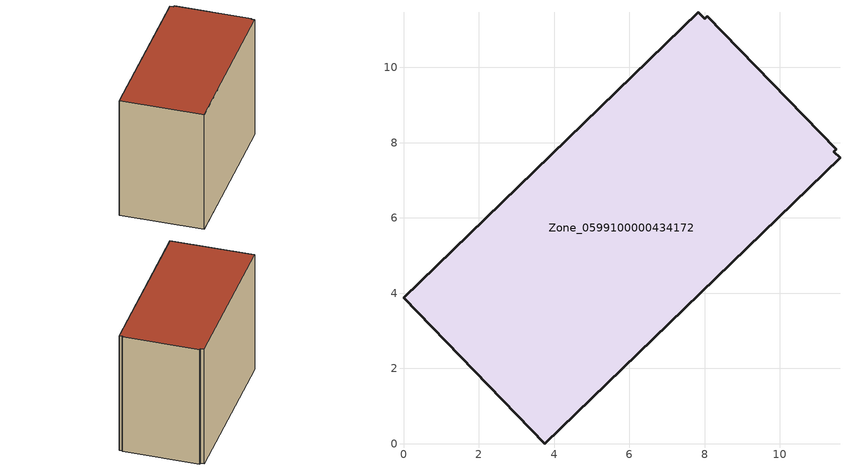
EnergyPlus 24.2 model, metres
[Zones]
Zone_0599100000434172
 floor ground (C_G): 11.49,7.82 11.44,7.76 11.6,7.6 3.76,0 0,3.88 7.83,11.46 8,11.29 8.07,11.36 z0
 wall outside (C_F): 0,3.88 3.76,0 11.6,7.6 11.44,7.76 11.49,7.82 8.07,11.36 8,11.29 7.83,11.46 0,3.88 z0:8.38
 roof outside (C_R): 11.44,7.76 11.49,7.82 8.07,11.36 8,11.29 7.83,11.46 0,3.88 3.76,0 11.6,7.6 z8.38
[BUILDING]
Pand.0599100000434172: North Axis=0; Terrain=City; Loads Convergence Tolerance Value=0.04; Temperature Convergence Tolerance Value=0.4; Solar Distribution=FullExterior; Maximum Number of Warmup Days=25; Minimum Number of Warmup Days=1
[Site:Location]
Rotterdam.The.Hague.AP_ZH_NLD Design_Conditions: Latitude=51.96; Longitude=4.45; Time Zone=1; Elevation=-4.5
[SITE:GROUNDTEMPERATURE:BUILDINGSURFACE]
18, 18, 18, 18, 18, 18, 18, 18, 18, 18, 18, 18
[MATERIAL] Thermal Absorptance=0.9; Solar Absorptance=0.7; Visible Absorptance=0.7
Name | Roughness | Thickness | Conductivity | Density | Specific Heat
G.TI.2006-2014 | MediumSmooth | 0.15 | 0.06 | 540 | 1210
F.TI.2006-2014 | Rough | 0.3 | 0.12 | 1920 | 840
R.TI.2006-2014 | MediumRough | 0.2 | 0.08 | 1500 | 1000
[CONSTRUCTION]
C_G: G.TI.2006-2014
C_F: F.TI.2006-2014
C_R: R.TI.2006-2014
[ZONE]
Zone_0599100000434172: Type=1; Multiplier=1; Ceiling Height=Autocalculate; Volume=Autocalculate; Floor Area=autocalculate; Part of Total Floor Area=Yes
[ZONEINFILTRATION:DESIGNFLOWRATE]
Infil_Zone_0599100000434172: Zone or ZoneList or Space or SpaceList=Zone_0599100000434172; Schedule=AlwaysOn; Design Flow Rate Calculation Method=Flow/Area; Flow Rate per Floor Area=0.0015; Constant Term Coefficient=1; Temperature Term Coefficient=0; Velocity Term Coefficient=0; Velocity Squared Term Coefficient=0
[HVACTEMPLATE:ZONE:IDEALLOADSAIRSYSTEM]
Zone_0599100000434172: Maximum Heating Supply Air Temperature=50; Minimum Cooling Supply Air Temperature=13; Maximum Heating Supply Air Humidity Ratio=0.0156; Minimum Cooling Supply Air Humidity Ratio=0.0077; Heating Limit=NoLimit; Cooling Limit=NoLimit; Dehumidification Control Type=ConstantSensibleHeatRatio; Cooling Sensible Heat Ratio=0.7; Dehumidification Setpoint=60; Humidification Control Type=None; Humidification Setpoint=30; Outdoor Air Method=None; Outdoor Air Flow Rate per Person=0.00944; Outdoor Air Flow Rate per Zone Floor Area=0; Outdoor Air Flow Rate per Zone=0; Demand Controlled Ventilation Type=None; Outdoor Air Economizer Type=NoEconomizer; Heat Recovery Type=None; Sensible Heat Recovery Effectiveness=0.7; Latent Heat Recovery Effectiveness=0.65
[ZONECONTROL:THERMOSTAT]
ThermostatControl_Zone_0599100000434172: Zone or ZoneList=Zone_0599100000434172; Control Type Schedule=DualSetpointControlType; Control 1=Thermostat_Zone_0599100000434172; Temperature Difference Between Cutout And Setpoint=0
[THERMOSTATSETPOINT:DUALSETPOINT]
Thermostat_Zone_0599100000434172: Heating Setpoint Temperature Schedule=HeatingSetpoint_Zone_0599100000434172; Cooling Setpoint Temperature Schedule=CoolingSetpoint_Zone_0599100000434172
[SCHEDULE:COMPACT]
HeatingSetpoint_Zone_0599100000434172: Through: 12/31, For: AllDays, Until: 24:00, 21
CoolingSetpoint_Zone_0599100000434172: Through: 12/31, For: AllDays, Until: 24:00, 24
DualSetpointControlType: Through: 12/31, For: AllDays, Until: 24:00, 4
AlwaysOn: Through: 12/31, For: AllDays, Until: 24:00, 1
